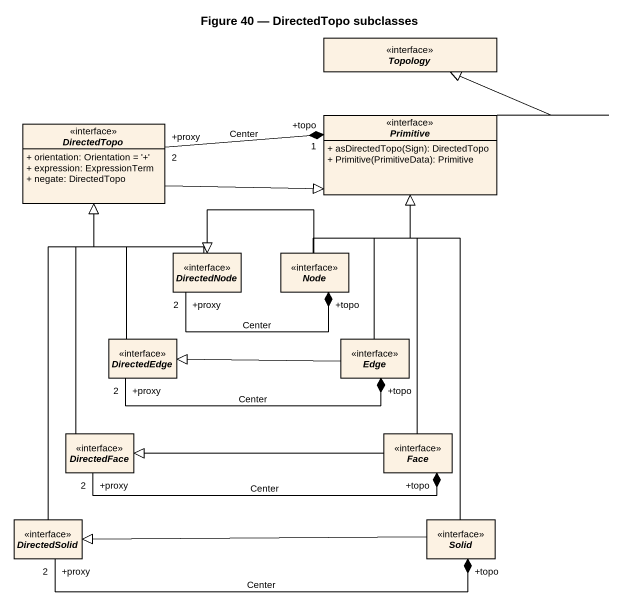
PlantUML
@startuml
title Figure 40 — DirectedTopo subclasses
hide circle
hide empty members
skinparam classAttributeIconSize 0
interface Topology
interface Primitive {
  + asDirectedTopo(Sign): DirectedTopo
  + Primitive(PrimitiveData): Primitive
}
interface DirectedTopo {
  + orientation: Orientation = '+'
  + expression: ExpressionTerm
  + negate: DirectedTopo
}
interface DirectedNode
interface "Node" as Node_
interface DirectedEdge
interface Edge
interface DirectedFace
interface Face
interface DirectedSolid
interface Solid
Primitive -up-|> Topology
Primitive "+topo\n1" *-left- "+proxy\n2" DirectedTopo : Center
DirectedTopo -right-|> Primitive
DirectedNode -up-|> DirectedTopo
DirectedNode "+proxy\n2" -right-* "+topo" Node_ : Center
Node_ -up-|> Primitive
Node_ -left-|> DirectedNode
DirectedEdge -up-|> DirectedTopo
DirectedEdge "+proxy\n2" -right-* "+topo" Edge : Center
Edge -up-|> Primitive
Edge -left-|> DirectedEdge
DirectedFace -up-|> DirectedTopo
DirectedFace "+proxy\n2" -right-* "+topo" Face : Center
Face -up-|> Primitive
Face -left-|> DirectedFace
DirectedSolid -up-|> DirectedTopo
DirectedSolid "+proxy\n2" -right-* "+topo" Solid : Center
Solid -up-|> Primitive
Solid -left-|> DirectedSolid
@enduml
